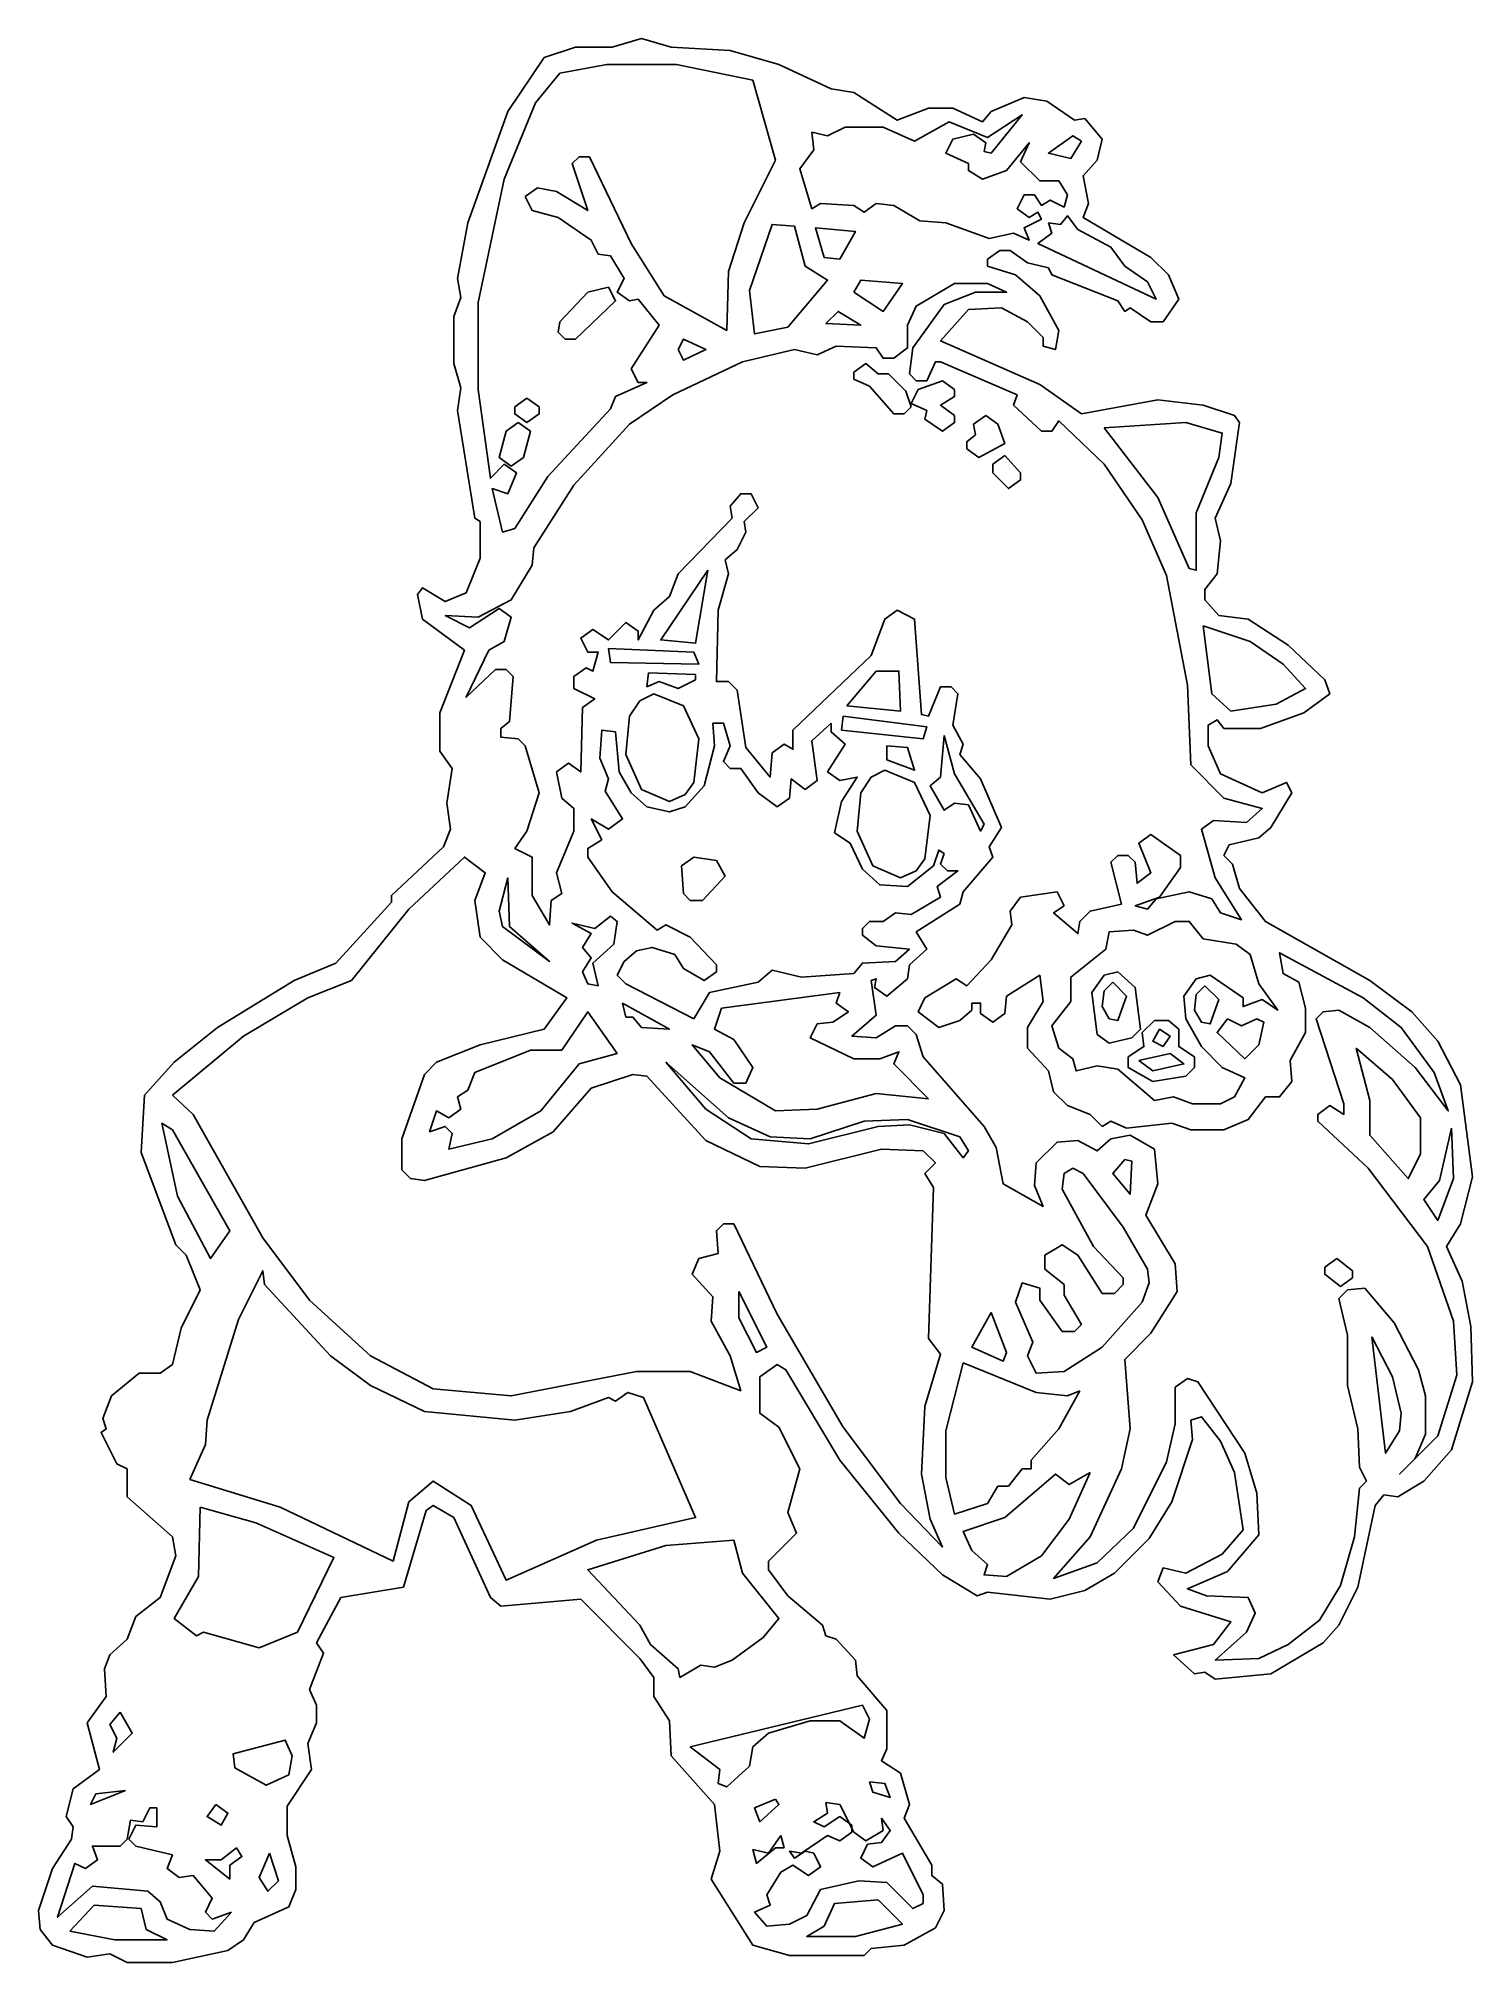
# Model space of a CAD drawing. Header units: millimetres. Extents: x 2 to 31.8, y 2 to 42.
import ezdxf

# ---------------------------------------------------------------- set-up
doc = ezdxf.new("R2010")
doc.units = ezdxf.units.MM
for name, color, linetype, true_color in [('CUT_OUTER', 1, 'Continuous', 0xbfc5cb), ('FILL_BLUE', 5, 'Continuous', 0x2867c5), ('FILL_HAIR', 4, 'Continuous', 0x95502a), ('FILL_SKIN', 2, 'Continuous', 0xf2bf94), ('FILL_WHITE', 3, 'Continuous', 0xf2f0e9), ('RAISED_METAL', 6, 'Continuous', 0xbfc5cb)]:
    doc.layers.add(name, color=color, linetype=linetype, true_color=true_color)

msp = doc.modelspace()

# ---------------------------------------------------------------- linework, layer by layer
at = {"layer": 'CUT_OUTER'}
msp.add_lwpolyline([(23.733, 40.339), (23.516, 40.303), (22.939, 40.7), (22.469, 40.773), (21.783, 40.484), (21.603, 40.267), (20.989, 40.556), (20.484, 40.556), (19.834, 40.303), (18.931, 40.881), (18.462, 40.953), (17.379, 41.458), (16.368, 41.747), (15.141, 41.819), (14.527, 42), (13.913, 41.819), (13.155, 41.819), (12.505, 41.603), (11.747, 40.484), (10.917, 38.173), (10.7, 37.018), (10.773, 36.621), (10.628, 36.224), (10.628, 35.249), (10.773, 34.744), (10.7, 34.274), (11.061, 32.036), (11.17, 31.964), (11.17, 31.206), (10.881, 30.484), (10.448, 30.303), (9.978, 30.592), (9.87, 30.448), (9.978, 29.942), (10.845, 29.292), (10.339, 27.993), (10.339, 27.199), (10.592, 26.838), (10.484, 26.116), (10.556, 25.574), (10.412, 25.213), (9.329, 24.202), (9.329, 24.058), (8.173, 22.794), (7.307, 22.433), (5.718, 21.458), (4.816, 20.736), (4.202, 20.051), (4.13, 18.859), (4.852, 16.946), (5.069, 16.729), (5.357, 16.007), (4.96, 15.213), (4.78, 14.455), (4.527, 14.274), (4.094, 14.274), (3.516, 13.805), (3.336, 13.336), (3.408, 13.119), (3.3, 13.047), (3.625, 12.397), (3.841, 12.289), (3.841, 11.711), (4.78, 10.881), (4.852, 10.484), (4.527, 9.617), (4.022, 9.22), (3.841, 8.751), (3.48, 8.426), (3.372, 8.137), (3.408, 7.56), (3.011, 7.018), (3.264, 6.043), (2.722, 5.646), (2.578, 5.069), (2.722, 4.852), (2.686, 4.599), (2.289, 3.986), (2, 3.119), (2.036, 2.722), (2.289, 2.397), (3.011, 2.144), (3.48, 2.217), (3.841, 2.036), (4.78, 2.036), (5.935, 2.289), (6.26, 2.505), (6.477, 2.866), (7.199, 3.191), (7.343, 3.552), (7.343, 4.022), (7.162, 4.671), (7.162, 5.285), (7.668, 6.043), (7.596, 6.585), (7.776, 7.018), (7.776, 7.379), (7.632, 7.704), (7.921, 8.462), (7.776, 8.679), (8.282, 9.617), (9.581, 9.834), (10.051, 11.422), (10.195, 11.531), (10.628, 11.278), (11.386, 9.617), (11.603, 9.437), (13.264, 9.581), (14.491, 8.354), (14.78, 7.957), (14.78, 7.56), (15.105, 7.054), (15.141, 6.332), (16.043, 5.321), (16.152, 4.347), (15.971, 3.769), (16.838, 2.397), (17.596, 2.181), (19.148, 2.181), (19.292, 2.325), (19.978, 2.397), (20.628, 2.758), (20.809, 3.119), (20.773, 3.661), (20.556, 3.841), (20.556, 4.058), (19.978, 5.032), (20.087, 5.321), (19.906, 5.971), (19.509, 6.224), (19.617, 6.477), (19.617, 7.271), (19.004, 7.993), (18.968, 8.318), (18.57, 8.751), (18.354, 8.823), (18.282, 9.04), (17.56, 9.653), (17.162, 10.195), (17.162, 10.375), (17.74, 10.953), (17.56, 11.386), (17.812, 12.289), (17.379, 13.155), (16.982, 13.444), (16.982, 14.202), (17.343, 14.455), (17.523, 14.347), (18.643, 12.469), (19.87, 10.953), (20.773, 10.087), (21.495, 9.653), (21.711, 9.726), (23.011, 9.581), (23.733, 9.762), (24.347, 10.123), (25.069, 10.845), (25.538, 11.603), (25.971, 12.903), (25.935, 13.3), (26.152, 13.372), (26.549, 12.866), (26.838, 12.217), (27.018, 11.025), (26.585, 10.52), (25.827, 10.123), (25.357, 10.231), (25.249, 9.942), (25.718, 9.437), (26.765, 9.112), (26.404, 8.643), (25.574, 8.426), (26.007, 8.029), (26.224, 8.065), (26.44, 7.921), (27.596, 8.029), (28.679, 8.679), (29.004, 9.04), (29.401, 9.834), (29.762, 11.531), (29.942, 11.747), (30.231, 11.711), (30.773, 12.036), (31.35, 12.686), (31.783, 14.094), (31.747, 15.249), (31.567, 16.188), (31.242, 16.91), (31.531, 17.379), (31.783, 18.354), (31.531, 20.267), (31.061, 21.17), (30.52, 21.783), (29.653, 22.433), (27.487, 23.661), (26.946, 24.347), (26.801, 24.852), (26.621, 25.032), (26.729, 25.249), (27.343, 25.394), (27.596, 25.61), (28.029, 26.332), (27.921, 26.549), (27.415, 26.332), (26.549, 26.729), (26.296, 27.307), (26.296, 27.74), (26.477, 27.848), (26.621, 27.668), (27.379, 27.668), (28.282, 27.993), (28.823, 28.39), (28.715, 28.679), (27.957, 29.401), (27.126, 29.942), (26.513, 30.014), (26.224, 30.339), (26.224, 30.556), (26.477, 30.881), (26.549, 31.567), (26.44, 32.036), (26.765, 32.758), (26.946, 34.022), (26.838, 34.166), (26.188, 34.383), (25.249, 34.491), (23.661, 34.202), (22.794, 34.816), (20.736, 35.718), (21.314, 36.368), (22, 36.404), (22.542, 36.116), (22.866, 35.791), (22.866, 35.61), (23.119, 35.538), (23.191, 35.935), (22.794, 36.657), (22.289, 37.09), (21.711, 37.271), (21.711, 37.415), (21.964, 37.596), (22.181, 37.596), (22.542, 37.343), (22.975, 37.235), (23.047, 37.09), (24.419, 36.549), (24.563, 36.332), (24.671, 36.404), (25.105, 36.116), (25.357, 36.116), (25.682, 36.585), (25.466, 37.09), (25.105, 37.451), (23.697, 38.282), (23.805, 38.57), (23.697, 39.148), (23.986, 39.473), (24.094, 39.906)], close=True, dxfattribs=at)
at = {"layer": 'FILL_BLUE'}
for points in [[(18.354, 36.079), (19.076, 36.043), (18.606, 36.332)], [(24.13, 33.913), (25.249, 32.469), (25.899, 30.989), (26.043, 30.953), (26.043, 32.144), (26.513, 33.3), (26.585, 33.805), (25.827, 34.022)], [(26.188, 29.798), (26.368, 28.39), (26.765, 28.029), (27.704, 28.173), (28.318, 28.498), (27.848, 29.004), (27.162, 29.473)], [(11.747, 24.563), (11.567, 23.877), (11.639, 23.552), (12.614, 22.83), (11.783, 23.552)], [(13.877, 23.769), (13.552, 23.516), (13.083, 23.625), (13.48, 23.408), (13.3, 23.119), (13.48, 22.903), (13.3, 22.614), (13.408, 22.361), (13.625, 22.325), (13.516, 22.794), (13.949, 23.191), (14.022, 23.661)], [(20.484, 19.978), (19.762, 20.7), (19.87, 20.953), (19.473, 20.809), (18.931, 20.809), (18.029, 21.242), (18.173, 21.531), (18.498, 21.567), (18.823, 21.783), (18.57, 21.964), (18.643, 22.181), (16.188, 21.856), (16.043, 21.422), (16.44, 21.206), (16.838, 20.628), (16.693, 20.303), (16.44, 20.303), (15.935, 20.953), (15.574, 21.097), (16.152, 20.412), (17.307, 19.726), (18.173, 19.762), (19.401, 20.087)], [(14.022, 20.917), (13.408, 21.783), (12.866, 20.989), (12.217, 20.989), (11.061, 20.52), (10.917, 20.159), (10.7, 20.014), (10.773, 19.762), (10.52, 19.581), (10.267, 19.726), (10.123, 19.292), (10.448, 19.401), (10.592, 19.256), (10.52, 18.931), (11.422, 19.148), (12.433, 19.726), (13.227, 20.7)], [(26.693, 21.639), (26.477, 21.35), (27.054, 20.809), (27.343, 21.097), (27.451, 21.567), (27.307, 21.639), (26.982, 21.495)], [(15.032, 20.736), (15.863, 19.762), (16.801, 19.148), (17.993, 19.04), (19.437, 19.401), (20.087, 19.437), (20.809, 19.256), (21.206, 18.751), (21.314, 18.895), (21.134, 19.184), (20.051, 19.545), (19.148, 19.509), (18.029, 19.148), (17.199, 19.184), (16.332, 19.581)], [(5.141, 12.072), (7.018, 11.495), (9.365, 10.375), (9.69, 11.603), (10.195, 12.036), (10.989, 11.531), (11.711, 9.978), (13.588, 10.809), (15.646, 11.278), (14.563, 13.769), (14.238, 13.877), (13.986, 13.697), (13.841, 13.769), (13.047, 13.48), (11.892, 13.3), (10.014, 13.48), (8.895, 14.022), (8.065, 14.635), (6.693, 16.116), (6.657, 16.404), (6.152, 15.394), (5.502, 13.3), (5.466, 12.794)], [(16.549, 15.971), (16.549, 15.43), (16.91, 14.708), (17.126, 14.816)], [(2.65, 2.686), (3.588, 2.505), (4.671, 2.505), (4.238, 2.722), (4.13, 3.155), (3.155, 3.227)], [(19.942, 2.83), (19.437, 3.336), (18.534, 3.264), (18.318, 2.794), (17.957, 2.578), (18.968, 2.578)]]:
    msp.add_lwpolyline(points, close=True, dxfattribs=at)
at = {"layer": 'FILL_HAIR'}
for points in [[(21.025, 36.91), (20.231, 36.44), (20.051, 36.043), (20.051, 35.574), (19.762, 35.357), (19.545, 35.357), (19.401, 35.574), (18.57, 35.61), (18.173, 35.43), (17.704, 35.538), (16.621, 35.285), (15.177, 34.599), (14.274, 33.986), (13.119, 32.722), (12.289, 31.422), (12.253, 31.061), (11.819, 30.339), (11.134, 29.978), (10.448, 30.014), (10.953, 29.762), (11.567, 30.159), (11.819, 29.978), (11.675, 29.473), (11.35, 29.292), (10.881, 28.318), (11.495, 28.895), (11.711, 28.895), (11.856, 28.751), (11.783, 27.812), (11.603, 27.668), (11.603, 27.487), (11.964, 27.451), (12.108, 27.307), (12.397, 26.332), (12.144, 25.538), (11.892, 25.177), (12.253, 24.996), (12.253, 24.202), (12.614, 23.588), (12.65, 24.094), (12.866, 24.238), (12.758, 24.671), (13.119, 25.538), (13.119, 26.007), (12.866, 26.224), (12.758, 26.765), (13.011, 26.946), (13.264, 26.765), (13.3, 28.101), (13.552, 28.282), (13.119, 28.498), (13.119, 28.751), (13.372, 28.931), (13.516, 28.859), (13.625, 29.256), (13.408, 29.256), (13.264, 29.545), (13.516, 29.726), (13.841, 29.509), (14.202, 29.87), (14.455, 29.69), (14.455, 29.509), (14.78, 30.123), (15.105, 30.412), (15.285, 30.881), (16.404, 32.036), (16.368, 32.289), (16.585, 32.542), (16.801, 32.542), (16.946, 32.253), (16.657, 31.964), (16.693, 31.747), (16.513, 31.386), (16.26, 31.17), (16.332, 30.881), (16.116, 30.123), (16.079, 28.643), (16.332, 28.643), (16.513, 28.462), (16.693, 27.271), (17.199, 26.657), (17.235, 27.162), (17.487, 27.343), (17.668, 27.235), (17.668, 27.632), (19.292, 29.184), (19.581, 29.942), (19.834, 30.123), (20.195, 29.942), (20.339, 27.957), (20.484, 27.921), (20.736, 28.534), (20.953, 28.534), (21.097, 28.39), (20.989, 27.74), (21.206, 27.343), (21.134, 27.126), (21.567, 26.621), (22, 25.61), (21.747, 25.213), (21.819, 24.996), (21.206, 24.274), (21.134, 24.022), (20.231, 23.444), (20.448, 23.083), (20.087, 22.758), (20.051, 22.469), (19.617, 22.108), (19.365, 22.289), (19.401, 22.469), (19.292, 22.433), (19.401, 21.711), (18.895, 21.278), (19.401, 21.242), (19.798, 21.495), (20.051, 21.495), (20.231, 21.314), (20.375, 20.845), (21.639, 19.401), (21.892, 18.968), (22.036, 18.209), (22.866, 17.74), (22.686, 18.173), (22.722, 18.643), (23.155, 19.076), (23.588, 19.112), (23.986, 18.895), (24.274, 19.148), (24.671, 19.22), (25.177, 18.931), (25.249, 18.209), (24.996, 17.56), (25.61, 16.549), (25.646, 15.971), (25.105, 15.105), (24.563, 14.563), (24.671, 13.119), (24.491, 12.289), (23.841, 10.881), (23.083, 10.014), (23.986, 10.339), (24.744, 11.061), (25.43, 12.433), (25.61, 13.227), (25.61, 13.986), (25.863, 14.166), (26.079, 14.094), (27.054, 12.614), (27.307, 11.783), (27.343, 10.917), (26.693, 10.159), (25.863, 9.798), (26.26, 9.653), (27.126, 9.617), (27.271, 9.292), (27.09, 8.895), (26.44, 8.318), (27.343, 8.354), (27.957, 8.643), (28.606, 9.148), (29.04, 9.87), (29.329, 10.881), (29.437, 11.892), (29.581, 12.036), (29.437, 12.325), (29.401, 13.119), (29.184, 14.022), (29.184, 15.069), (29.004, 15.827), (29.184, 16.007), (29.545, 16.043), (30.159, 15.321), (30.664, 14.347), (30.809, 13.805), (30.809, 13.011), (30.592, 12.505), (30.267, 12.181), (31.061, 12.975), (31.458, 14.238), (31.386, 15.357), (30.845, 16.91), (29.617, 18.534), (28.57, 19.509), (28.57, 19.653), (28.823, 19.834), (29.112, 19.653), (29.112, 19.87), (28.534, 21.639), (28.679, 21.783), (29.004, 21.819), (29.653, 21.458), (30.592, 20.628), (31.278, 19.726), (30.989, 20.52), (30.303, 21.458), (29.509, 22.072), (27.776, 23.011), (27.848, 22.578), (28.173, 22.397), (28.318, 21.856), (28.318, 21.35), (27.993, 20.773), (28.029, 20.339), (27.776, 20.014), (27.487, 20.014), (27.126, 19.545), (26.621, 19.329), (25.935, 19.329), (25.538, 19.473), (24.599, 19.365), (24.274, 19.509), (24.094, 19.401), (23.841, 19.653), (23.372, 19.834), (23.083, 20.123), (22.975, 20.556), (22.542, 21.025), (22.542, 21.458), (22.866, 22), (22.794, 22.542), (22.108, 22.108), (22.072, 21.747), (21.819, 21.567), (21.567, 21.747), (21.567, 21.964), (21.386, 21.964), (21.386, 21.819), (21.134, 21.603), (20.7, 21.458), (20.267, 21.783), (20.412, 22.072), (21.061, 22.469), (21.278, 22.325), (21.783, 22.866), (22.217, 23.588), (22.181, 23.877), (22.397, 24.166), (23.155, 24.274), (23.3, 23.986), (23.083, 23.841), (23.588, 23.408), (23.625, 23.661), (23.841, 23.877), (24.491, 24.022), (24.274, 24.888), (24.419, 25.032), (24.635, 25.032), (24.78, 24.888), (24.816, 24.455), (25.105, 24.671), (24.852, 25.285), (25.105, 25.466), (25.718, 25.032), (25.718, 24.78), (25.285, 24.166), (24.78, 23.986), (25.032, 23.913), (25.213, 24.13), (25.899, 24.274), (26.368, 24.13), (26.549, 23.841), (26.982, 23.697), (26.44, 24.563), (26.152, 25.574), (26.404, 25.755), (27.09, 25.718), (27.415, 26.007), (26.621, 26.224), (25.935, 26.91), (25.863, 28.57), (25.43, 30.845), (24.924, 32), (24.13, 33.155), (23.191, 34.058), (23.047, 33.841), (22.83, 33.841), (22.253, 34.383), (22.325, 34.599), (20.736, 35.285), (20.628, 35.285), (20.448, 34.888), (20.231, 34.888), (20.087, 35.032), (20.159, 35.574), (20.809, 36.477), (21.458, 36.729), (22.108, 36.729), (21.711, 36.91)], [(18.931, 35.069), (19.184, 35.249), (19.437, 35.032), (19.653, 35.032), (20.014, 34.671), (20.123, 34.347), (19.978, 34.202), (19.762, 34.202), (19.256, 34.78), (18.931, 34.924)], [(20.773, 34.888), (21.025, 34.708), (21.025, 34.563), (20.736, 34.383), (21.025, 34.166), (21.025, 34.022), (20.773, 33.841), (20.412, 34.094), (20.448, 34.274), (20.123, 34.419), (20.267, 34.708)], [(21.675, 34.166), (21.928, 33.986), (22.072, 33.588), (21.531, 33.3), (21.278, 33.48), (21.278, 33.625), (21.458, 33.769), (21.422, 33.986)], [(22.072, 33.336), (22.397, 32.975), (22.397, 32.83), (22.144, 32.65), (21.819, 32.975), (21.819, 33.155)], [(31.35, 19.365), (31.097, 18.282), (30.773, 17.884), (31.061, 17.451), (31.386, 18.318)], [(28.968, 16.657), (29.292, 16.404), (29.292, 16.26), (29.04, 16.079), (28.715, 16.332), (28.715, 16.477)], [(23.625, 13.913), (23.372, 13.805), (22.722, 13.877), (21.206, 14.491), (20.845, 13.083), (20.845, 12.108), (21.025, 11.35), (21.711, 11.567), (21.928, 11.928), (22.144, 11.928), (22.433, 12.289), (22.614, 12.289), (22.614, 12.469), (23.191, 13.119)]]:
    msp.add_lwpolyline(points, close=True, dxfattribs=at)
at = {"layer": 'FILL_SKIN'}
for points in [[(23.372, 38.751), (23.191, 39.04), (22.794, 39.04), (22.397, 39.437), (22.578, 39.834), (22.108, 39.256), (21.603, 39.076), (21.314, 39.256), (21.314, 39.401), (20.845, 39.617), (20.989, 39.906), (21.422, 40.014), (21.675, 39.834), (21.639, 39.653), (21.783, 39.617), (22.433, 40.412), (21.711, 39.942), (20.917, 40.267), (20.195, 39.87), (19.545, 40.159), (18.751, 40.159), (18.39, 39.978), (18.065, 40.051), (18.101, 39.69), (17.812, 39.292), (18.065, 38.462), (18.245, 38.57), (18.931, 38.534), (19.148, 38.39), (19.401, 38.57), (19.762, 38.534), (20.303, 38.209), (20.845, 38.173), (21.747, 37.848), (22.253, 37.957), (22.578, 37.812), (22.469, 38.065), (22.83, 38.245), (22.758, 38.39), (22.578, 38.282), (22.325, 38.462), (22.469, 38.751), (22.686, 38.751), (22.83, 38.534), (23.011, 38.643), (23.3, 38.498)], [(23.661, 39.87), (23.48, 39.978), (22.975, 39.617), (23.444, 39.509)], [(18.318, 37.451), (18.643, 37.415), (18.968, 37.993), (18.137, 38.065)], [(22.975, 38.173), (23.047, 37.957), (22.758, 37.74), (25.213, 36.585), (25.032, 36.946), (24.563, 37.271), (24.274, 37.668), (23.588, 38.029), (23.372, 38.318), (23.227, 38.137)], [(15.899, 30.953), (14.924, 29.509), (15.646, 29.437)], [(14.635, 28.534), (14.888, 28.643), (15.285, 28.498), (15.646, 28.679), (15.646, 28.787), (14.671, 28.823)], [(18.787, 28.137), (19.906, 28.029), (19.87, 28.859), (19.401, 28.859)], [(18.462, 27.776), (18.065, 27.415), (18.173, 26.585), (17.921, 26.404), (17.632, 26.621), (17.596, 26.224), (17.343, 26.043), (16.946, 26.332), (16.585, 26.838), (16.368, 26.838), (16.224, 26.982), (16.368, 27.307), (16.224, 27.776), (16.007, 27.776), (16.043, 27.307), (15.827, 26.477), (15.43, 26.043), (15.105, 25.935), (14.635, 26.043), (14.31, 26.332), (14.058, 26.765), (13.986, 27.596), (13.697, 27.632), (13.661, 27.054), (13.841, 26.621), (13.769, 26.368), (14.13, 25.791), (13.841, 25.574), (13.48, 25.791), (13.697, 25.357), (13.408, 25.177), (13.408, 24.996), (13.913, 24.274), (14.852, 23.48), (15.032, 23.588), (15.538, 23.336), (16.079, 22.758), (16.079, 22.614), (15.827, 22.433), (15.394, 22.686), (15.213, 22.975), (14.744, 23.119), (14.419, 23.047), (14.166, 22.83), (14.022, 22.542), (14.202, 22.361), (15.61, 21.639), (15.935, 22.181), (16.946, 22.397), (17.235, 22.65), (17.848, 22.505), (18.931, 22.578), (19.112, 22.794), (19.798, 22.83), (20.087, 23.083), (19.401, 23.155), (19.112, 23.372), (19.112, 23.516), (19.256, 23.661), (19.545, 23.661), (19.798, 23.841), (20.123, 23.805), (20.736, 24.166), (20.664, 24.383), (21.097, 24.708), (20.881, 24.708), (20.736, 24.852), (20.809, 25.069), (20.7, 25.141), (20.592, 24.816), (20.051, 24.383), (19.473, 24.419), (19.112, 24.744), (18.859, 25.285), (18.534, 25.502), (18.679, 26.152), (19.004, 26.657), (18.643, 26.585), (18.39, 26.765), (18.751, 27.343), (18.462, 27.596)], [(19.617, 27.307), (19.617, 27.018), (20.195, 26.801), (20.051, 27.271)], [(20.809, 27.523), (20.736, 26.657), (20.52, 26.477), (20.809, 25.971), (21.025, 26.116), (21.314, 26.079), (21.567, 25.538), (21.639, 25.682), (21.025, 26.729)], [(16.079, 24.924), (16.26, 24.599), (15.791, 24.094), (15.538, 24.094), (15.394, 24.238), (15.357, 24.816), (15.61, 24.996)], [(23.48, 18.534), (23.3, 18.426), (23.264, 18.101), (23.913, 16.91), (24.527, 16.26), (24.527, 16.116), (24.347, 15.935), (24.094, 15.935), (23.588, 16.729), (23.264, 16.946), (22.903, 16.729), (22.903, 16.44), (23.3, 16.116), (23.3, 15.899), (23.661, 15.285), (23.516, 15.141), (23.264, 15.141), (22.794, 15.791), (22.794, 16.043), (22.433, 16.152), (22.289, 15.755), (22.65, 14.924), (22.542, 14.635), (22.722, 14.274), (23.3, 14.31), (24.094, 14.816), (24.924, 15.755), (25.069, 16.152), (25.032, 16.44), (24.527, 17.307), (23.697, 18.426)], [(24.563, 18.715), (24.31, 18.426), (24.671, 17.993), (24.708, 18.679)], [(21.783, 15.538), (21.386, 14.816), (22.036, 14.527), (22.108, 14.708)], [(5.357, 11.495), (5.321, 10.051), (4.816, 9.184), (5.285, 8.823), (5.43, 8.895), (6.585, 8.57), (7.379, 8.895), (8.137, 10.448), (6.513, 11.17)], [(16.44, 10.809), (15.032, 10.7), (13.408, 10.195), (14.491, 9.04), (14.708, 8.643), (15.285, 8.137), (15.321, 7.957), (15.755, 8.209), (16.043, 8.173), (16.404, 8.318), (17.054, 8.787), (17.379, 9.184), (16.621, 10.123)]]:
    msp.add_lwpolyline(points, close=True, dxfattribs=at)
at = {"layer": 'FILL_WHITE'}
for points in [[(16.838, 41.134), (15.249, 41.458), (13.805, 41.458), (12.83, 41.278), (12.325, 40.664), (11.675, 39.076), (11.134, 36.513), (11.134, 34.708), (11.386, 32.866), (11.675, 33.155), (11.928, 32.975), (11.747, 32.542), (11.422, 32.65), (11.639, 31.747), (11.892, 31.819), (12.578, 32.903), (13.877, 34.31), (13.986, 34.563), (14.635, 34.852), (14.455, 34.852), (14.31, 35.141), (14.888, 36.043), (14.455, 36.585), (14.274, 36.549), (14.022, 36.729), (14.166, 37.018), (13.877, 37.487), (13.625, 37.523), (13.48, 37.812), (12.794, 38.282), (12.253, 38.426), (12.108, 38.715), (12.361, 38.895), (12.758, 38.823), (13.408, 38.426), (13.083, 39.401), (13.227, 39.545), (13.444, 39.545), (14.31, 37.74), (14.996, 36.657), (16.296, 35.935), (16.332, 37.162), (16.657, 38.173), (17.307, 39.473)], [(17.704, 38.101), (17.235, 38.137), (16.765, 36.765), (16.874, 35.863), (17.56, 36.007), (18.39, 36.982), (17.921, 37.271)], [(13.841, 36.838), (13.986, 36.549), (13.155, 35.755), (12.939, 35.755), (12.794, 35.899), (12.83, 36.116), (13.408, 36.729)], [(18.931, 36.729), (19.545, 36.332), (19.942, 36.91), (19.076, 36.982)], [(15.285, 35.538), (15.394, 35.321), (15.863, 35.538), (15.394, 35.755)], [(12.144, 34.527), (12.397, 34.347), (12.397, 34.202), (12.144, 34.022), (11.892, 34.202), (11.892, 34.347)], [(11.964, 34.022), (12.217, 33.841), (12.072, 33.3), (11.819, 33.119), (11.567, 33.3), (11.711, 33.841)], [(4.78, 20.051), (5.213, 19.653), (6.657, 17.09), (7.632, 15.791), (8.895, 14.635), (10.195, 13.949), (11.819, 13.805), (14.419, 14.31), (15.538, 14.31), (16.585, 13.913), (16.368, 14.635), (15.971, 15.357), (16.007, 15.863), (15.574, 16.332), (15.718, 16.657), (16.116, 16.765), (16.079, 17.235), (16.224, 17.379), (16.44, 17.379), (17.343, 15.502), (18.715, 13.155), (19.906, 11.567), (20.773, 10.664), (20.52, 11.242), (20.339, 12.181), (20.412, 13.588), (20.736, 14.671), (20.484, 14.996), (20.592, 18.137), (20.412, 18.426), (20.628, 18.643), (20.375, 18.895), (19.509, 18.931), (17.921, 18.534), (16.982, 18.57), (15.863, 19.112), (14.635, 20.448), (14.347, 20.484), (13.48, 20.195), (12.686, 19.292), (11.711, 18.751), (10.014, 18.282), (9.726, 18.318), (9.545, 18.498), (9.545, 19.148), (10.014, 20.484), (10.267, 20.736), (11.17, 21.097), (12.505, 21.422), (12.975, 22.072), (11.639, 22.866), (11.17, 23.336), (11.061, 24.094), (11.278, 24.671), (10.845, 24.996), (9.69, 23.913), (8.498, 22.433), (7.596, 22.072), (6.26, 21.278)], [(24.238, 23.444), (24.166, 23.083), (23.444, 22.505), (23.444, 22), (23.047, 21.495), (23.191, 21.025), (23.48, 20.809), (23.552, 20.556), (23.986, 20.664), (24.419, 20.592), (25.177, 19.942), (25.574, 20.014), (25.971, 19.87), (26.549, 19.87), (26.838, 20.014), (27.054, 20.412), (26.585, 20.628), (26.152, 21.061), (25.827, 21.639), (25.791, 22.108), (26.043, 22.469), (26.332, 22.542), (27.018, 22.072), (27.018, 21.892), (27.415, 22.036), (27.74, 21.819), (27.343, 22.361), (27.162, 22.975), (26.874, 23.191), (26.188, 23.3), (25.899, 23.661), (25.61, 23.661), (25.032, 23.372), (24.744, 23.48)], [(24.419, 22.614), (24.78, 22.289), (24.888, 21.422), (24.708, 21.242), (24.238, 21.134), (23.986, 21.314), (23.877, 22.181), (24.13, 22.542)], [(14.13, 21.964), (14.202, 21.675), (14.347, 21.675), (14.527, 21.458), (15.105, 21.422)], [(25.177, 21.603), (25.466, 21.603), (25.682, 21.422), (25.682, 21.061), (26.007, 20.845), (26.007, 20.628), (25.827, 20.448), (25.141, 20.339), (24.635, 20.628), (24.635, 20.845), (24.96, 21.061), (24.924, 21.35)], [(29.365, 21.025), (29.653, 19.942), (29.653, 19.22), (30.448, 18.318), (30.7, 18.823), (30.7, 19.581), (30.123, 20.375)], [(4.563, 19.473), (4.888, 17.957), (5.574, 16.657), (5.971, 17.235), (4.78, 19.329)], [(29.69, 15.032), (29.978, 12.614), (30.267, 13.083), (30.303, 13.444), (30.123, 14.202)], [(23.841, 12.217), (23.408, 11.964), (23.119, 12.181), (22.072, 11.278), (21.206, 10.989), (21.386, 10.592), (21.711, 10.303), (21.639, 10.087), (22.108, 10.051), (22.83, 10.484), (23.408, 11.242)], [(3.697, 7.235), (3.48, 6.982), (3.625, 6.693), (3.552, 6.404), (3.949, 6.801)], [(19.256, 7.09), (19.112, 7.379), (15.538, 6.513), (16.152, 6.043), (16.116, 5.755), (16.296, 5.682), (16.765, 6.116), (16.838, 6.513), (17.162, 6.801), (18.029, 7.054), (18.643, 7.054), (19.148, 6.693)], [(7.271, 6.332), (7.126, 6.657), (6.043, 6.368), (6.079, 6.079), (6.729, 5.718), (7.199, 5.935)], [(3.805, 5.61), (3.191, 5.538), (3.083, 5.321)], [(19.256, 5.791), (19.329, 5.574), (19.69, 5.466), (19.581, 5.755)], [(6.007, 3.083), (5.61, 2.939), (5.466, 3.083), (5.61, 3.372), (5.213, 3.841), (4.924, 3.805), (4.671, 3.986), (4.78, 4.274), (4.022, 4.455), (3.877, 4.599), (4.022, 4.888), (4.455, 4.852), (4.455, 5.249), (4.31, 5.249), (4.166, 4.96), (3.913, 4.996), (3.841, 4.599), (3.697, 4.455), (3.119, 4.455), (3.227, 4.166), (2.975, 3.986), (2.758, 4.094), (2.397, 2.975), (3.119, 3.625), (4.274, 3.516), (4.527, 3.3), (4.671, 2.939), (5.141, 2.722), (5.646, 2.686)], [(5.682, 5.321), (5.502, 5.069), (5.791, 4.888), (5.935, 5.141)], [(17.307, 5.43), (16.874, 5.249), (16.982, 4.96), (17.379, 5.321)], [(16.874, 3.083), (17.126, 2.794), (17.596, 2.83), (17.957, 3.011), (18.245, 3.552), (19.04, 3.733), (19.617, 3.697), (20.159, 3.155), (20.375, 3.264), (20.375, 3.444), (19.942, 4.31), (19.329, 4.022), (19.076, 4.202), (19.22, 4.491), (19.509, 4.527), (19.69, 4.78), (19.509, 5.032), (19.545, 4.78), (19.184, 4.563), (18.931, 4.744), (18.643, 5.321), (18.354, 5.357), (18.39, 5.141), (18.101, 4.96), (18.318, 4.852), (18.643, 5.069), (18.895, 4.888), (18.895, 4.744), (18.643, 4.563), (18.39, 4.671), (17.848, 4.31), (17.596, 4.347), (17.704, 4.202), (17.921, 4.347), (18.101, 4.31), (18.245, 4.022), (17.993, 3.841), (17.668, 4.058), (17.415, 3.913), (17.126, 3.444), (17.199, 3.227)], [(6.116, 4.419), (5.791, 4.166), (5.466, 4.166), (5.971, 3.769), (5.971, 4.058), (6.224, 4.238)], [(17.415, 4.671), (17.162, 4.31), (16.838, 4.383), (16.91, 4.094), (17.307, 4.419), (17.487, 4.419)], [(6.801, 4.31), (6.585, 3.805), (6.765, 3.516), (6.982, 3.733)]]:
    msp.add_lwpolyline(points, close=True, dxfattribs=at)
at = {"layer": 'RAISED_METAL'}
for points in [[(13.841, 29.329), (13.877, 29.04), (15.718, 29.004), (15.61, 29.256)], [(14.78, 28.39), (14.491, 28.245), (14.274, 27.921), (14.202, 27.126), (14.527, 26.404), (15.105, 26.152), (15.43, 26.296), (15.61, 26.549), (15.718, 27.451), (15.394, 28.137)], [(18.679, 27.632), (20.375, 27.451), (20.448, 27.704), (18.715, 27.921)], [(19.581, 26.801), (19.292, 26.657), (19.076, 26.332), (19.004, 25.538), (19.329, 24.816), (19.906, 24.563), (20.231, 24.708), (20.412, 24.96), (20.52, 25.863), (20.195, 26.549)], [(24.31, 22.397), (24.13, 22.217), (24.094, 21.892), (24.238, 21.639), (24.419, 21.603), (24.599, 22.108)], [(26.224, 22.325), (26.043, 22.144), (26.007, 21.819), (26.152, 21.567), (26.332, 21.531), (26.513, 22.036)], [(25.285, 21.422), (25.141, 21.17), (25.357, 21.061), (25.502, 21.278)], [(24.852, 20.773), (25.141, 20.556), (25.791, 20.7), (25.502, 20.917)]]:
    msp.add_lwpolyline(points, close=True, dxfattribs=at)

doc.saveas('drawing.dxf')
